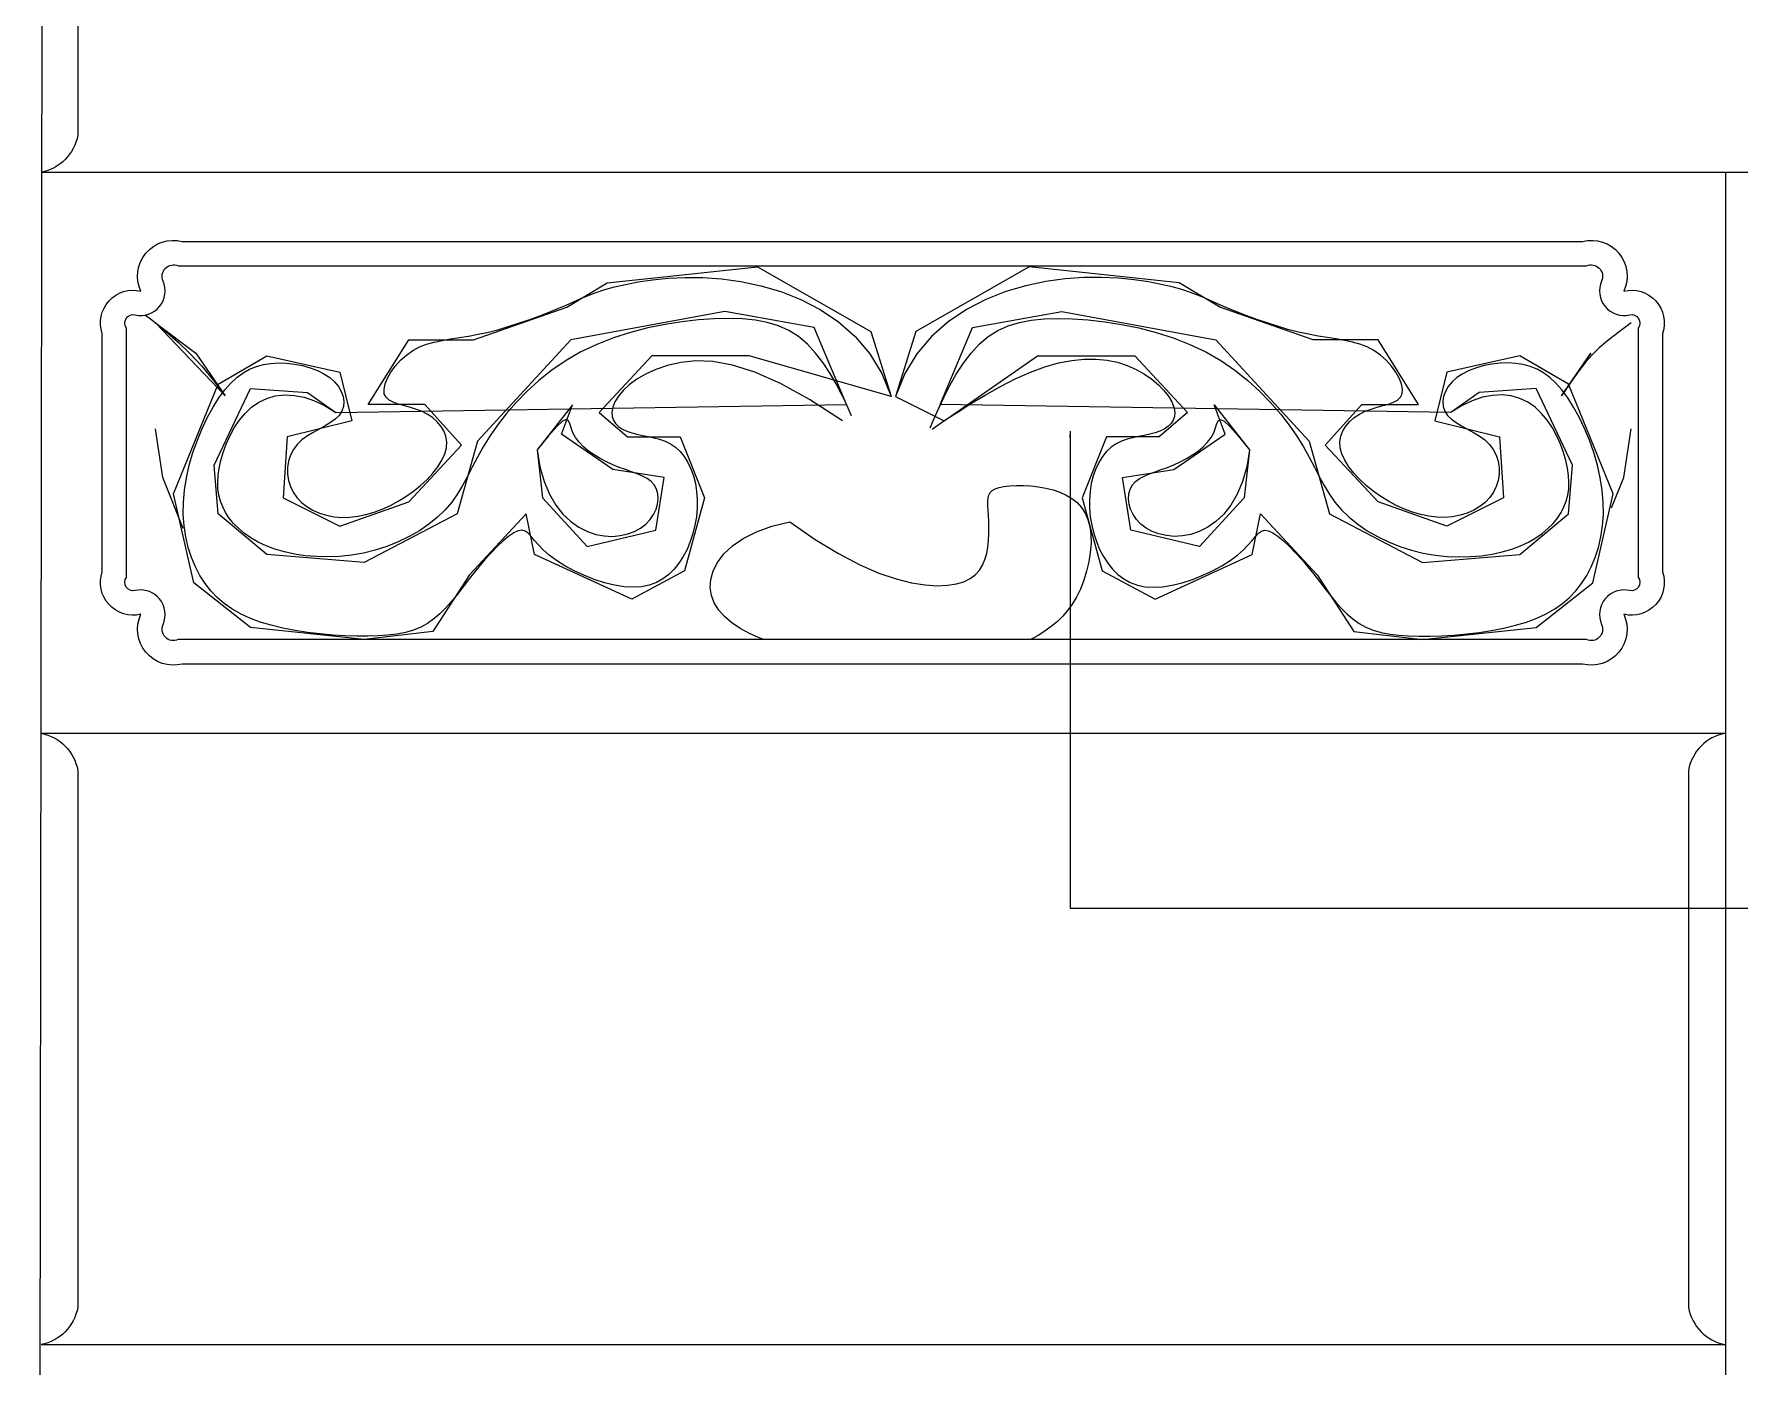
# Model space of a CAD drawing. Header units: metres. Extents: x 986 to 9059, y 312 to 6351.
# Drawn here: x 6302 to 7001, y 3754 to 4300 of the extents above; entities that cross this region are included whole.
import ezdxf

# ---------------------------------------------------------------- set-up
doc = ezdxf.new("R2010")
doc.units = ezdxf.units.M
for name, color, linetype in [('3', 3, 'Continuous'), ('4', 4, 'Continuous'), ('7', 7, 'Continuous'), ('DIM', 3, 'Continuous')]:
    doc.layers.add(name, color=color, linetype=linetype)
doc.dimstyles.get("Standard").update_dxf_attribs({"dimtxt": 2.5, "dimasz": 2.5, "dimexe": 1.25, "dimexo": 0.625, "dimtad": 1, "dimcen": 2.5, "dimazin": 3, "dimtfac": 1, "dimtmove": 0, "dimatfit": 3})

msp = doc.modelspace()

# ---------------------------------------------------------------- linework, layer by layer
at = {"layer": '3'}
for points in [[(6305.33, 4583.81, -0.31), (6320.33, 4568.6), (6320.33, 4258.67, -0.31), (6305.33, 4243.46)], [(6305.33, 4013.81, -0.31), (6320.33, 3998.6), (6320.33, 3778.67, -0.31), (6305.33, 3763.46)], [(6995.15, 4013.81, 0.31), (6980.15, 3998.6), (6980.15, 3778.67, 0.31), (6995.15, 3763.46)]]:
    msp.add_lwpolyline(points, format="xyb", dxfattribs=at)
msp.add_lwpolyline([(6340.32, 4179.71, -0.71), (6343.84, 4185.11, 0.62), (6355.28, 4198.97, -0.69), (6361.52, 4205.19), (6938.33, 4205.19, -0.69), (6944.56, 4198.97, 0.62), (6956, 4185.11, -0.71), (6959.52, 4179.71), (6959.52, 4077.62, -0.71), (6956, 4072.22, 0.62), (6944.56, 4058.36, -0.69), (6938.33, 4052.14), (6361.52, 4052.14, -0.69), (6355.28, 4058.36, 0.62), (6343.84, 4072.22, -0.71), (6340.32, 4077.62)], format="xyb", close=True, dxfattribs=at)
at = {"layer": '4'}
for p, q in [((6304.95, 3742.85), (6306.65, 4959.6)), ((6995.46, 3397.41), (6995.46, 4243.53)), ((6995.46, 4243.53), (7025.46, 4243.53))]:
    msp.add_line(p, q, dxfattribs=at)
at = {"layer": '7'}
for p, q in [((6305.65, 4243.53), (6995.46, 4243.53)), ((6305.33, 4013.81), (6995.15, 4013.81)), ((6305.33, 3763.46), (6995.15, 3763.46))]:
    msp.add_line(p, q, dxfattribs=at)
msp.add_lwpolyline([(6330.32, 4177.5, -0.59), (6346.18, 4194.84, -0.63), (6363.07, 4215.19), (6936.77, 4215.19, -0.63), (6953.66, 4194.84, -0.59), (6969.52, 4177.5), (6969.52, 4079.83, -0.59), (6953.66, 4062.5, -0.63), (6936.77, 4042.14), (6363.07, 4042.14, -0.63), (6346.18, 4062.5, -0.59), (6330.32, 4079.83)], format="xyb", close=True, dxfattribs=at)
for points in [[(6633.59, 4141.76), (6633.59, 4141.76), (6620.1, 4150.51), (6608.18, 4157.04), (6597.7, 4161.62), (6588.51, 4164.5), (6580.47, 4165.96), (6573.45, 4166.26), (6567.31, 4165.66), (6561.9, 4164.43), (6557.11, 4162.81), (6552.91, 4160.9), (6549.28, 4158.77), (6546.22, 4156.48), (6543.72, 4154.12), (6541.77, 4151.76), (6540.36, 4149.45), (6539.48, 4147.29), (6539.1, 4145.32), (6539.21, 4143.55), (6539.74, 4141.97), (6540.65, 4140.58), (6541.9, 4139.38), (6543.45, 4138.34), (6545.24, 4137.48), (6547.23, 4136.78), (6549.37, 4136.22), (6551.63, 4135.76), (6553.97, 4135.31), (6556.33, 4134.81), (6558.67, 4134.2), (6560.97, 4133.4), (6563.16, 4132.35), (6565.22, 4130.97), (6567.1, 4129.23), (6568.78, 4127.14), (6570.26, 4124.73), (6571.52, 4122.05), (6572.54, 4119.14), (6573.32, 4116.04), (6573.83, 4112.78), (6574.08, 4109.4), (6574.04, 4105.95), (6573.73, 4102.46), (6573.15, 4098.99), (6572.31, 4095.58), (6571.23, 4092.27), (6569.91, 4089.1), (6568.37, 4086.14), (6566.6, 4083.41), (6564.63, 4080.96), (6562.44, 4078.83), (6560.02, 4077.02), (6557.36, 4075.56), (6554.46, 4074.48), (6551.3, 4073.8), (6547.88, 4073.55), (6544.18, 4073.73), (6540.22, 4074.37), (6536.07, 4075.41), (6531.86, 4076.8), (6527.68, 4078.47), (6523.64, 4080.36), (6519.85, 4082.4), (6516.42, 4084.55), (6513.46, 4086.73), (6511.02, 4088.88), (6509.05, 4090.93), (6507.43, 4092.79), (6506.05, 4094.4), (6504.8, 4095.67), (6503.57, 4096.53), (6502.25, 4096.89), (6500.72, 4096.68), (6498.91, 4095.85), (6496.85, 4094.46), (6494.59, 4092.59), (6492.18, 4090.32), (6489.67, 4087.74), (6487.14, 4084.94), (6484.62, 4081.99), (6482.18, 4078.98), (6479.85, 4076), (6477.6, 4073.07), (6475.41, 4070.24), (6473.21, 4067.54), (6470.98, 4065.02), (6468.67, 4062.69), (6466.23, 4060.61), (6463.63, 4058.8), (6460.83, 4057.29), (6457.8, 4056.07), (6454.56, 4055.12), (6451.07, 4054.41), (6447.34, 4053.92), (6443.35, 4053.63), (6439.1, 4053.51), (6434.57, 4053.54), (6429.77, 4053.71), (6424.77, 4054.02), (6419.65, 4054.48), (6414.48, 4055.1), (6409.35, 4055.89), (6404.34, 4056.85), (6399.53, 4058), (6395.01, 4059.35), (6390.83, 4060.91), (6387, 4062.68), (6383.5, 4064.68), (6380.31, 4066.92), (6377.42, 4069.41), (6374.81, 4072.15), (6372.47, 4075.15), (6370.38, 4078.43), (6368.53, 4081.99), (6366.93, 4085.82), (6365.62, 4089.89), (6364.6, 4094.19), (6363.91, 4098.7), (6363.57, 4103.4), (6363.59, 4108.26), (6364.01, 4113.27), (6364.83, 4118.41), (6366.02, 4123.59), (6367.53, 4128.74), (6369.31, 4133.77), (6371.3, 4138.61), (6373.47, 4143.18), (6375.76, 4147.39), (6378.13, 4151.16), (6380.53, 4154.43), (6382.98, 4157.21), (6385.48, 4159.53), (6388.06, 4161.43), (6390.73, 4162.91), (6393.51, 4164.03), (6396.41, 4164.8), (6399.44, 4165.26), (6402.62, 4165.43), (6405.89, 4165.33), (6409.18, 4164.96), (6412.42, 4164.33), (6415.54, 4163.46), (6418.48, 4162.35), (6421.16, 4161.01), (6423.53, 4159.46), (6425.51, 4157.7), (6427.09, 4155.79), (6428.26, 4153.78), (6428.99, 4151.71), (6429.29, 4149.65), (6429.13, 4147.63), (6428.51, 4145.72), (6427.4, 4143.97), (6425.82, 4142.4), (6423.86, 4140.98), (6421.63, 4139.65), (6419.24, 4138.34), (6416.79, 4136.98), (6414.4, 4135.53), (6412.18, 4133.92), (6410.24, 4132.08), (6408.67, 4129.98), (6407.49, 4127.65), (6406.7, 4125.16), (6406.3, 4122.57), (6406.28, 4119.95), (6406.66, 4117.34), (6407.42, 4114.82), (6408.58, 4112.45), (6410.12, 4110.27), (6412, 4108.32), (6414.2, 4106.61), (6416.67, 4105.15), (6419.38, 4103.97), (6422.28, 4103.07), (6425.33, 4102.48), (6428.5, 4102.21), (6431.75, 4102.28), (6435.06, 4102.66), (6438.4, 4103.35), (6441.74, 4104.32), (6445.08, 4105.57), (6448.38, 4107.07), (6451.62, 4108.82), (6454.78, 4110.79), (6457.83, 4112.96), (6460.72, 4115.3), (6463.39, 4117.77), (6465.78, 4120.33), (6467.83, 4122.94), (6469.49, 4125.56), (6470.69, 4128.16), (6471.38, 4130.7), (6471.52, 4133.13), (6471.14, 4135.44), (6470.3, 4137.61), (6469.06, 4139.61), (6467.47, 4141.44), (6465.58, 4143.06), (6463.45, 4144.47), (6461.14, 4145.63), (6458.7, 4146.55), (6456.23, 4147.3), (6453.82, 4147.95), (6451.55, 4148.6), (6449.54, 4149.33), (6447.86, 4150.22), (6446.62, 4151.35), (6445.91, 4152.82), (6445.8, 4154.67), (6446.25, 4156.83), (6447.21, 4159.2), (6448.61, 4161.67), (6450.41, 4164.14), (6452.53, 4166.51), (6454.93, 4168.67), (6457.54, 4170.52), (6460.32, 4171.98), (6463.25, 4173.11), (6466.35, 4173.98), (6469.62, 4174.66), (6473.05, 4175.25), (6476.65, 4175.81), (6480.43, 4176.41), (6484.39, 4177.15), (6488.52, 4178.08), (6492.76, 4179.18), (6497.06, 4180.43), (6501.34, 4181.79), (6505.55, 4183.22), (6509.61, 4184.7), (6513.47, 4186.19), (6517.05, 4187.66), (6520.33, 4189.09), (6523.4, 4190.46), (6526.4, 4191.78), (6529.44, 4193.05), (6532.67, 4194.27), (6536.21, 4195.44), (6540.18, 4196.55), (6544.74, 4197.62), (6549.95, 4198.61), (6555.8, 4199.47), (6562.2, 4200.12), (6569.09, 4200.45), (6576.4, 4200.4), (6584.05, 4199.87), (6591.97, 4198.79), (6600.1, 4197.06), (6608.33, 4194.62), (6616.5, 4191.38), (6624.42, 4187.28), (6631.9, 4182.27), (6638.73, 4176.27), (6644.75, 4169.22), (6649.74, 4161.06), (6653.52, 4151.71), (6595.39, 4168.3), (6555.53, 4168.3), (6533.94, 4145.08), (6545.57, 4135.12), (6567.16, 4135.12), (6577.12, 4110.23), (6568.82, 4080.37), (6547.23, 4068.75), (6507.37, 4087), (6504.04, 4103.6), (6480.79, 4078.71), (6465.84, 4055.48), (6437.61, 4052.16), (6391.14, 4057.14), (6367.89, 4075.39), (6359.58, 4111.89), (6377.85, 4156.69), (6397.78, 4168.3), (6427.68, 4161.67), (6432.66, 4141.76), (6406.09, 4135.12), (6404.43, 4110.23), (6427.68, 4098.62), (6455.88, 4108.57), (6477.47, 4131.8), (6462.52, 4148.39), (6439.27, 4148.39), (6455.88, 4174.94), (6482.45, 4174.94), (6520.65, 4188.21), (6537.26, 4198.17), (6598.71, 4204.81), (6645.22, 4178.26), (6653.52, 4151.71)], [(6670.32, 4138.34), (6670.32, 4138.34), (6672.8, 4140.05), (6676.4, 4142.49), (6680.94, 4145.47), (6686.2, 4148.8), (6691.99, 4152.27), (6698.11, 4155.7), (6704.36, 4158.9), (6710.54, 4161.67), (6716.47, 4163.85), (6722.13, 4165.44), (6727.52, 4166.48), (6732.63, 4166.99), (6737.46, 4167.01), (6742.01, 4166.57), (6746.28, 4165.7), (6750.26, 4164.43), (6753.95, 4162.81), (6757.33, 4160.9), (6760.37, 4158.77), (6763.03, 4156.48), (6765.29, 4154.12), (6767.11, 4151.76), (6768.48, 4149.45), (6769.36, 4147.29), (6769.73, 4145.32), (6769.63, 4143.55), (6769.1, 4141.97), (6768.18, 4140.58), (6766.93, 4139.38), (6765.39, 4138.34), (6763.6, 4137.48), (6761.61, 4136.78), (6759.46, 4136.22), (6757.2, 4135.76), (6754.87, 4135.31), (6752.51, 4134.81), (6750.16, 4134.2), (6747.87, 4133.4), (6745.67, 4132.35), (6743.62, 4130.97), (6741.74, 4129.23), (6740.05, 4127.14), (6738.57, 4124.73), (6737.32, 4122.05), (6736.3, 4119.14), (6735.52, 4116.04), (6735, 4112.78), (6734.76, 4109.4), (6734.8, 4105.95), (6735.11, 4102.46), (6735.69, 4098.99), (6736.52, 4095.58), (6737.6, 4092.27), (6738.92, 4089.1), (6740.47, 4086.14), (6742.23, 4083.41), (6744.21, 4080.96), (6746.4, 4078.83), (6748.82, 4077.02), (6751.47, 4075.56), (6754.37, 4074.48), (6757.53, 4073.8), (6760.95, 4073.55), (6764.65, 4073.73), (6768.62, 4074.37), (6772.76, 4075.41), (6776.98, 4076.8), (6781.16, 4078.47), (6785.2, 4080.36), (6788.98, 4082.4), (6792.41, 4084.55), (6795.38, 4086.73), (6797.81, 4088.88), (6799.78, 4090.93), (6801.4, 4092.79), (6802.78, 4094.4), (6804.04, 4095.67), (6805.27, 4096.53), (6806.59, 4096.89), (6808.11, 4096.68), (6809.92, 4095.85), (6811.98, 4094.46), (6814.25, 4092.59), (6816.66, 4090.32), (6819.16, 4087.74), (6821.7, 4084.94), (6824.22, 4081.99), (6826.66, 4078.98), (6828.99, 4076), (6831.23, 4073.07), (6833.43, 4070.24), (6835.62, 4067.54), (6837.85, 4065.02), (6840.17, 4062.69), (6842.6, 4060.61), (6845.21, 4058.8), (6848.01, 4057.29), (6851.03, 4056.07), (6854.28, 4055.12), (6857.77, 4054.41), (6861.5, 4053.92), (6865.48, 4053.63), (6869.74, 4053.51), (6874.26, 4053.54), (6879.06, 4053.71), (6884.06, 4054.02), (6889.19, 4054.48), (6894.36, 4055.1), (6899.48, 4055.89), (6904.49, 4056.85), (6909.3, 4058), (6913.83, 4059.35), (6918, 4060.91), (6921.84, 4062.68), (6925.34, 4064.68), (6928.53, 4066.92), (6931.42, 4069.41), (6934.02, 4072.15), (6936.36, 4075.15), (6938.46, 4078.43), (6940.31, 4081.99), (6941.9, 4085.82), (6943.22, 4089.89), (6944.23, 4094.19), (6944.92, 4098.7), (6945.27, 4103.4), (6945.24, 4108.26), (6944.82, 4113.27), (6944, 4118.41), (6942.81, 4123.59), (6941.3, 4128.74), (6939.53, 4133.77), (6937.53, 4138.61), (6935.36, 4143.18), (6933.07, 4147.39), (6930.71, 4151.16), (6928.3, 4154.43), (6925.86, 4157.21), (6923.35, 4159.53), (6920.77, 4161.43), (6918.11, 4162.91), (6915.33, 4164.03), (6912.43, 4164.8), (6909.39, 4165.26), (6906.21, 4165.43), (6902.94, 4165.33), (6899.65, 4164.96), (6896.42, 4164.33), (6893.29, 4163.46), (6890.36, 4162.35), (6887.67, 4161.01), (6885.31, 4159.46), (6883.33, 4157.7), (6881.74, 4155.79), (6880.58, 4153.78), (6879.84, 4151.71), (6879.54, 4149.65), (6879.7, 4147.63), (6880.33, 4145.72), (6881.43, 4143.97), (6883.01, 4142.4), (6884.97, 4140.98), (6887.2, 4139.65), (6889.6, 4138.34), (6892.05, 4136.98), (6894.43, 4135.53), (6896.65, 4133.92), (6898.6, 4132.08), (6900.17, 4129.98), (6901.35, 4127.65), (6902.14, 4125.16), (6902.54, 4122.57), (6902.55, 4119.95), (6902.18, 4117.34), (6901.41, 4114.82), (6900.26, 4112.45), (6898.72, 4110.27), (6896.83, 4108.32), (6894.63, 4106.61), (6892.16, 4105.15), (6889.46, 4103.97), (6886.56, 4103.07), (6883.5, 4102.48), (6880.33, 4102.21), (6877.08, 4102.28), (6873.78, 4102.66), (6870.44, 4103.35), (6867.09, 4104.32), (6863.76, 4105.57), (6860.46, 4107.07), (6857.22, 4108.82), (6854.06, 4110.79), (6851.01, 4112.96), (6848.12, 4115.3), (6845.45, 4117.77), (6843.06, 4120.33), (6841.01, 4122.94), (6839.35, 4125.56), (6838.15, 4128.16), (6837.45, 4130.7), (6837.32, 4133.13), (6837.69, 4135.44), (6838.53, 4137.61), (6839.77, 4139.61), (6841.37, 4141.44), (6843.25, 4143.06), (6845.38, 4144.47), (6847.7, 4145.63), (6850.13, 4146.55), (6852.61, 4147.3), (6855.02, 4147.95), (6857.28, 4148.6), (6859.3, 4149.33), (6860.97, 4150.22), (6862.21, 4151.35), (6862.92, 4152.82), (6863.03, 4154.67), (6862.58, 4156.83), (6861.63, 4159.2), (6860.22, 4161.67), (6858.43, 4164.14), (6856.3, 4166.51), (6853.91, 4168.67), (6851.3, 4170.52), (6848.52, 4171.98), (6845.58, 4173.11), (6842.48, 4173.98), (6839.22, 4174.66), (6835.79, 4175.25), (6832.18, 4175.81), (6828.4, 4176.41), (6824.44, 4177.15), (6820.32, 4178.08), (6816.07, 4179.18), (6811.77, 4180.43), (6807.49, 4181.79), (6803.28, 4183.22), (6799.22, 4184.7), (6795.36, 4186.19), (6791.78, 4187.66), (6788.5, 4189.09), (6785.43, 4190.46), (6782.44, 4191.78), (6779.39, 4193.05), (6776.17, 4194.27), (6772.63, 4195.44), (6768.65, 4196.55), (6764.1, 4197.62), (6758.88, 4198.61), (6753.04, 4199.47), (6746.63, 4200.12), (6739.74, 4200.45), (6732.43, 4200.4), (6724.78, 4199.87), (6716.86, 4198.79), (6708.74, 4197.06), (6700.5, 4194.62), (6692.33, 4191.38), (6684.41, 4187.28), (6676.94, 4182.27), (6670.1, 4176.27), (6664.09, 4169.22), (6659.1, 4161.06), (6655.31, 4151.71), (6675.24, 4141.76), (6713.44, 4168.3), (6753.3, 4168.3), (6774.9, 4145.08), (6763.27, 4135.12), (6741.68, 4135.12), (6731.71, 4110.23), (6740.02, 4080.37), (6761.61, 4068.75), (6801.47, 4087), (6804.79, 4103.6), (6828.04, 4078.71), (6842.99, 4055.48), (6871.23, 4052.16), (6917.7, 4057.14), (6940.95, 4075.39), (6949.25, 4111.89), (6930.98, 4156.69), (6911.05, 4168.3), (6881.16, 4161.67), (6876.17, 4141.76), (6902.75, 4135.12), (6904.41, 4110.23), (6881.16, 4098.62), (6852.96, 4108.57), (6831.36, 4131.8), (6846.31, 4148.39), (6869.56, 4148.39), (6852.96, 4174.94), (6826.38, 4174.94), (6788.18, 4188.21), (6771.57, 4198.17), (6710.12, 4204.81), (6663.62, 4178.26), (6655.31, 4151.71)], [(6637.22, 4143.72), (6637.22, 4143.72), (6636.27, 4145.96), (6634.9, 4149.03), (6633.13, 4152.71), (6631, 4156.81), (6628.52, 4161.12), (6625.71, 4165.41), (6622.59, 4169.49), (6619.2, 4173.14), (6615.53, 4176.2), (6611.59, 4178.67), (6607.35, 4180.59), (6602.8, 4182.01), (6597.9, 4182.97), (6592.65, 4183.51), (6587.02, 4183.67), (6581, 4183.51), (6574.58, 4183.06), (6567.84, 4182.29), (6560.9, 4181.2), (6553.84, 4179.75), (6546.76, 4177.92), (6539.77, 4175.7), (6532.98, 4173.05), (6526.47, 4169.96), (6520.33, 4166.43), (6514.59, 4162.5), (6509.26, 4158.27), (6504.36, 4153.82), (6499.87, 4149.23), (6495.83, 4144.57), (6492.23, 4139.93), (6489.1, 4135.4), (6486.4, 4131.03), (6484.06, 4126.84), (6481.95, 4122.82), (6479.96, 4118.98), (6477.97, 4115.3), (6475.86, 4111.79), (6473.52, 4108.44), (6470.83, 4105.26), (6467.7, 4102.23), (6464.16, 4099.38), (6460.27, 4096.74), (6456.07, 4094.33), (6451.62, 4092.19), (6446.99, 4090.32), (6442.22, 4088.77), (6437.36, 4087.56), (6432.48, 4086.7), (6427.61, 4086.18), (6422.8, 4085.99), (6418.09, 4086.11), (6413.53, 4086.5), (6409.15, 4087.17), (6404.99, 4088.08), (6401.11, 4089.22), (6397.52, 4090.56), (6394.25, 4092.09), (6391.28, 4093.8), (6388.61, 4095.65), (6386.25, 4097.63), (6384.17, 4099.72), (6382.39, 4101.9), (6380.9, 4104.15), (6379.69, 4106.46), (6378.77, 4108.84), (6378.12, 4111.3), (6377.75, 4113.86), (6377.65, 4116.54), (6377.82, 4119.35), (6378.26, 4122.32), (6378.96, 4125.44), (6379.92, 4128.73), (6381.15, 4132.12), (6382.65, 4135.5), (6384.43, 4138.8), (6386.49, 4141.93), (6388.85, 4144.79), (6391.5, 4147.3), (6394.46, 4149.36), (6397.72, 4150.91), (6401.26, 4151.9), (6405.03, 4152.32), (6408.99, 4152.14), (6413.11, 4151.35), (6417.35, 4149.93), (6421.66, 4147.84), (6426.02, 4145.08), (6635.25, 4148.39), (6621.97, 4179.92), (6585.43, 4186.56), (6522.31, 4174.94), (6484.11, 4133.46), (6475.81, 4103.6), (6437.64, 4083.69), (6397.78, 4087), (6377.85, 4103.6), (6376.19, 4123.51), (6391.14, 4155.03), (6414.39, 4153.37), (6426.02, 4145.08)], [(6669.57, 4138.87), (6669.57, 4138.87), (6671.2, 4142.71), (6673.07, 4146.98), (6675.2, 4151.53), (6677.58, 4156.21), (6680.21, 4160.86), (6683.1, 4165.34), (6686.24, 4169.48), (6689.64, 4173.14), (6693.3, 4176.2), (6697.24, 4178.67), (6701.48, 4180.59), (6706.04, 4182.01), (6710.93, 4182.97), (6716.19, 4183.51), (6721.81, 4183.67), (6727.84, 4183.51), (6734.26, 4183.06), (6740.99, 4182.29), (6747.94, 4181.2), (6755, 4179.75), (6762.07, 4177.92), (6769.06, 4175.7), (6775.86, 4173.05), (6782.37, 4169.96), (6788.51, 4166.43), (6794.24, 4162.5), (6799.57, 4158.27), (6804.48, 4153.82), (6808.96, 4149.23), (6813, 4144.57), (6816.6, 4139.93), (6819.74, 4135.4), (6822.43, 4131.03), (6824.77, 4126.84), (6826.88, 4122.82), (6828.87, 4118.98), (6830.86, 4115.3), (6832.97, 4111.79), (6835.31, 4108.44), (6838, 4105.26), (6841.13, 4102.23), (6844.67, 4099.38), (6848.57, 4096.74), (6852.77, 4094.33), (6857.21, 4092.19), (6861.85, 4090.32), (6866.62, 4088.77), (6871.47, 4087.56), (6876.36, 4086.7), (6881.22, 4086.18), (6886.03, 4085.99), (6890.74, 4086.11), (6895.31, 4086.5), (6899.69, 4087.17), (6903.84, 4088.08), (6907.73, 4089.22), (6911.31, 4090.56), (6914.59, 4092.09), (6917.55, 4093.8), (6920.22, 4095.65), (6922.59, 4097.63), (6924.66, 4099.72), (6926.44, 4101.9), (6927.94, 4104.15), (6929.14, 4106.46), (6930.07, 4108.84), (6930.72, 4111.3), (6931.09, 4113.86), (6931.18, 4116.54), (6931.01, 4119.35), (6930.57, 4122.32), (6929.87, 4125.44), (6928.91, 4128.73), (6927.69, 4132.12), (6926.19, 4135.5), (6924.41, 4138.8), (6922.34, 4141.93), (6919.99, 4144.79), (6917.33, 4147.3), (6914.37, 4149.36), (6911.11, 4150.91), (6907.57, 4151.9), (6903.8, 4152.32), (6899.84, 4152.14), (6895.72, 4151.35), (6891.48, 4149.93), (6887.17, 4147.84), (6882.82, 4145.08), (6673.58, 4148.39), (6686.87, 4179.92), (6723.41, 4186.56), (6786.52, 4174.94), (6824.72, 4133.46), (6833.03, 4103.6), (6871.19, 4083.69), (6911.05, 4087), (6930.98, 4103.6), (6932.64, 4123.51), (6917.7, 4155.03), (6894.44, 4153.37), (6882.82, 4145.08)], [(6348.1, 4185.02), (6348.1, 4185.02), (6350.19, 4183.43), (6353.24, 4181.01), (6357.05, 4177.81), (6361.43, 4173.89), (6366.18, 4169.29), (6371.11, 4164.08), (6376, 4158.29), (6380.68, 4151.98), (6352.21, 4181.92), (6368.69, 4169.45), (6380.68, 4151.98)], [(6956.63, 4181.92), (6956.63, 4181.92), (6951.16, 4177.77), (6946.91, 4174.43), (6943.54, 4171.57), (6940.71, 4168.82), (6938.09, 4165.84), (6935.35, 4162.27), (6932.15, 4157.77), (6928.16, 4151.98), (6940.15, 4169.45), (6928.16, 4151.98)], [(6508.52, 4129.81), (6508.52, 4129.81), (6509.64, 4122.91), (6511.34, 4116.88), (6513.54, 4111.66), (6516.14, 4107.22), (6519.08, 4103.52), (6522.27, 4100.51), (6525.64, 4098.15), (6529.1, 4096.41), (6532.57, 4095.23), (6536.01, 4094.59), (6539.36, 4094.43), (6542.57, 4094.71), (6545.6, 4095.4), (6548.38, 4096.45), (6550.88, 4097.81), (6553.04, 4099.45), (6554.82, 4101.32), (6556.21, 4103.35), (6557.21, 4105.5), (6557.83, 4107.67), (6558.06, 4109.83), (6557.91, 4111.89), (6557.37, 4113.8), (6556.45, 4115.48), (6555.16, 4116.91), (6553.54, 4118.1), (6551.64, 4119.12), (6549.49, 4120.03), (6547.16, 4120.89), (6544.68, 4121.74), (6542.11, 4122.66), (6539.49, 4123.69), (6536.87, 4124.89), (6534.31, 4126.24), (6531.86, 4127.74), (6529.57, 4129.37), (6527.5, 4131.11), (6525.7, 4132.96), (6524.22, 4134.88), (6523.12, 4136.88), (6522.41, 4138.89), (6521.88, 4140.65), (6521.28, 4141.89), (6520.36, 4142.3), (6518.88, 4141.59), (6516.57, 4139.46), (6513.2, 4135.64), (6508.52, 4129.81), (6510.69, 4110.23), (6528.96, 4090.32), (6557.19, 4096.96), (6560.51, 4118.53), (6539.48, 4121.83), (6518.5, 4136.3), (6523, 4148.27), (6508.52, 4129.81)], [(6800.32, 4129.81), (6800.32, 4129.81), (6799.19, 4122.91), (6797.49, 4116.88), (6795.3, 4111.66), (6792.69, 4107.22), (6789.75, 4103.52), (6786.56, 4100.51), (6783.2, 4098.15), (6779.74, 4096.41), (6776.26, 4095.23), (6772.83, 4094.59), (6769.48, 4094.43), (6766.26, 4094.71), (6763.24, 4095.4), (6760.45, 4096.45), (6757.95, 4097.81), (6755.8, 4099.45), (6754.02, 4101.32), (6752.63, 4103.35), (6751.63, 4105.5), (6751.01, 4107.67), (6750.78, 4109.83), (6750.93, 4111.89), (6751.46, 4113.8), (6752.38, 4115.48), (6753.67, 4116.91), (6755.29, 4118.1), (6757.2, 4119.12), (6759.34, 4120.03), (6761.68, 4120.89), (6764.16, 4121.74), (6766.73, 4122.66), (6769.35, 4123.69), (6771.96, 4124.89), (6774.52, 4126.24), (6776.98, 4127.74), (6779.26, 4129.37), (6781.34, 4131.11), (6783.14, 4132.96), (6784.61, 4134.88), (6785.71, 4136.88), (6786.43, 4138.89), (6786.96, 4140.65), (6787.56, 4141.89), (6788.47, 4142.3), (6789.96, 4141.59), (6792.26, 4139.46), (6795.63, 4135.64), (6800.32, 4129.81), (6798.15, 4110.23), (6779.88, 4090.32), (6751.64, 4096.96), (6748.32, 4118.53), (6769.36, 4121.83), (6790.33, 4136.3), (6785.84, 4148.27), (6800.32, 4129.81)], [(6363.57, 4097.66), (6355.2, 4118.56), (6352.21, 4138.51)], [(6948.64, 4106.08), (6953.63, 4118.56), (6956.63, 4138.51)], [(6612.08, 4100.33), (6622.46, 4093.15), (6631.96, 4087.35), (6640.63, 4082.82), (6648.48, 4079.41), (6655.56, 4076.98), (6661.88, 4075.39), (6667.47, 4074.52), (6672.38, 4074.22), (6676.63, 4074.37), (6680.26, 4074.93), (6683.34, 4075.85), (6685.89, 4077.12), (6687.98, 4078.7), (6689.66, 4080.55), (6690.96, 4082.64), (6691.95, 4084.95), (6692.66, 4087.44), (6693.14, 4090.04), (6693.42, 4092.72), (6693.55, 4095.41), (6693.56, 4098.05), (6693.48, 4100.59), (6693.36, 4102.97), (6693.23, 4105.14), (6693.13, 4107.05), (6693.12, 4108.71), (6693.24, 4110.14), (6693.55, 4111.35), (6694.1, 4112.37), (6694.94, 4113.21), (6696.13, 4113.89), (6697.72, 4114.43), (6699.74, 4114.85), (6702.13, 4115.14), (6704.81, 4115.28), (6707.7, 4115.27), (6710.74, 4115.1), (6713.82, 4114.75), (6716.89, 4114.21), (6719.85, 4113.47), (6722.65, 4112.52), (6725.23, 4111.34), (6727.58, 4109.92), (6729.68, 4108.22), (6731.48, 4106.25), (6732.98, 4103.96), (6734.14, 4101.36), (6734.93, 4098.41), (6735.34, 4095.12), (6735.39, 4091.56), (6735.09, 4087.82), (6734.49, 4083.99), (6733.6, 4080.16), (6732.45, 4076.42), (6731.07, 4072.86), (6729.48, 4069.57), (6727.71, 4066.62), (6725.8, 4064.01), (6723.8, 4061.7), (6721.74, 4059.68), (6719.66, 4057.91), (6717.61, 4056.37), (6715.63, 4055.03), (6713.76, 4053.87), (6712.01, 4052.86), (6710.61, 4052.14)], [(6601.37, 4052.14), (6600.15, 4052.57), (6595.72, 4054.51), (6591.74, 4056.66), (6588.25, 4059), (6585.29, 4061.54), (6582.89, 4064.26), (6581.09, 4067.16), (6579.93, 4070.21), (6579.45, 4073.43), (6579.68, 4076.78), (6580.66, 4080.26), (6582.44, 4083.77), (6585.05, 4087.23), (6588.54, 4090.54), (6592.94, 4093.6), (6598.31, 4096.32), (6604.67, 4098.59), (6612.08, 4100.33)]]:
    msp.add_lwpolyline(points, dxfattribs=at)

# ---------------------------------------------------------------- leaders
at = {"layer": 'DIM'}
for points in [[(4122.82, 4381.38), (4122.82, 2517), (8297.63, 2517)], [(6726.84, 4137.5), (6726.84, 3942.15), (8294.7, 3942.15)], [(4296.12, 4091.08), (4296.12, 2719.42), (8297.63, 2719.42)]]:
    msp.add_leader(points, dimstyle='Standard', dxfattribs=at)

doc.saveas('drawing.dxf')
